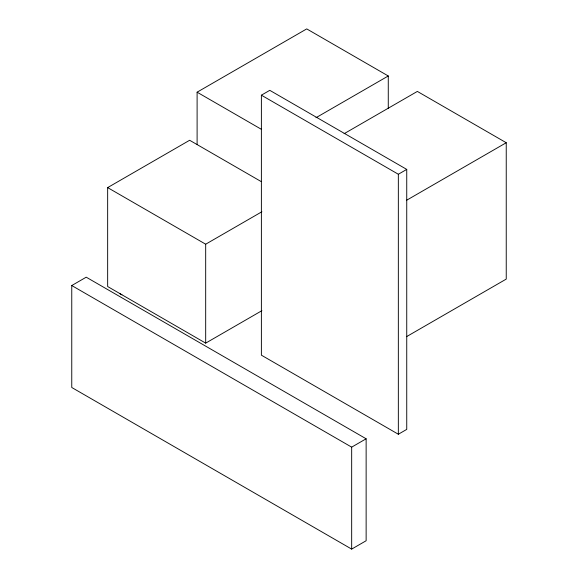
<?xml version="1.0" encoding="UTF-8"?>
<svg xmlns="http://www.w3.org/2000/svg" width="578" height="578" viewBox="0 0 578 578"><rect width="100%" height="100%" fill="white"/><g stroke="black" fill="none" stroke-linecap="round" stroke-linejoin="round"><path stroke-width="0.87" d="M197.105 144.356L197.105 92.191L306.73 28.9L388.272 75.978L388.272 108.353M261.386 95.182L269.789 90.334L406.739 169.405L406.739 429.396L398.343 434.244L261.386 355.174L261.386 95.182L398.343 174.253L406.739 169.405M261.906 310.668L205.681 343.13L107.653 286.529L107.653 187.604L189.642 140.266L261.22 181.593M315.956 117.724L388.272 75.978M71.759 285.539L86.223 277.187L366.134 438.789L366.134 540.748L351.67 549.1L71.759 387.491L71.759 285.539L351.67 447.141L366.134 438.789M344.12 133.699L417.352 91.418L506.241 142.73L506.241 279.095L406.515 336.671M107.653 187.604L205.681 244.205L261.906 211.743M406.515 200.306L506.241 142.73M197.105 92.191L261.552 129.407M119.516 293.472L121.922 294.859M398.343 174.253L398.343 434.244M351.67 447.141L351.67 549.1M205.681 244.205L205.681 343.13"/></g></svg>
